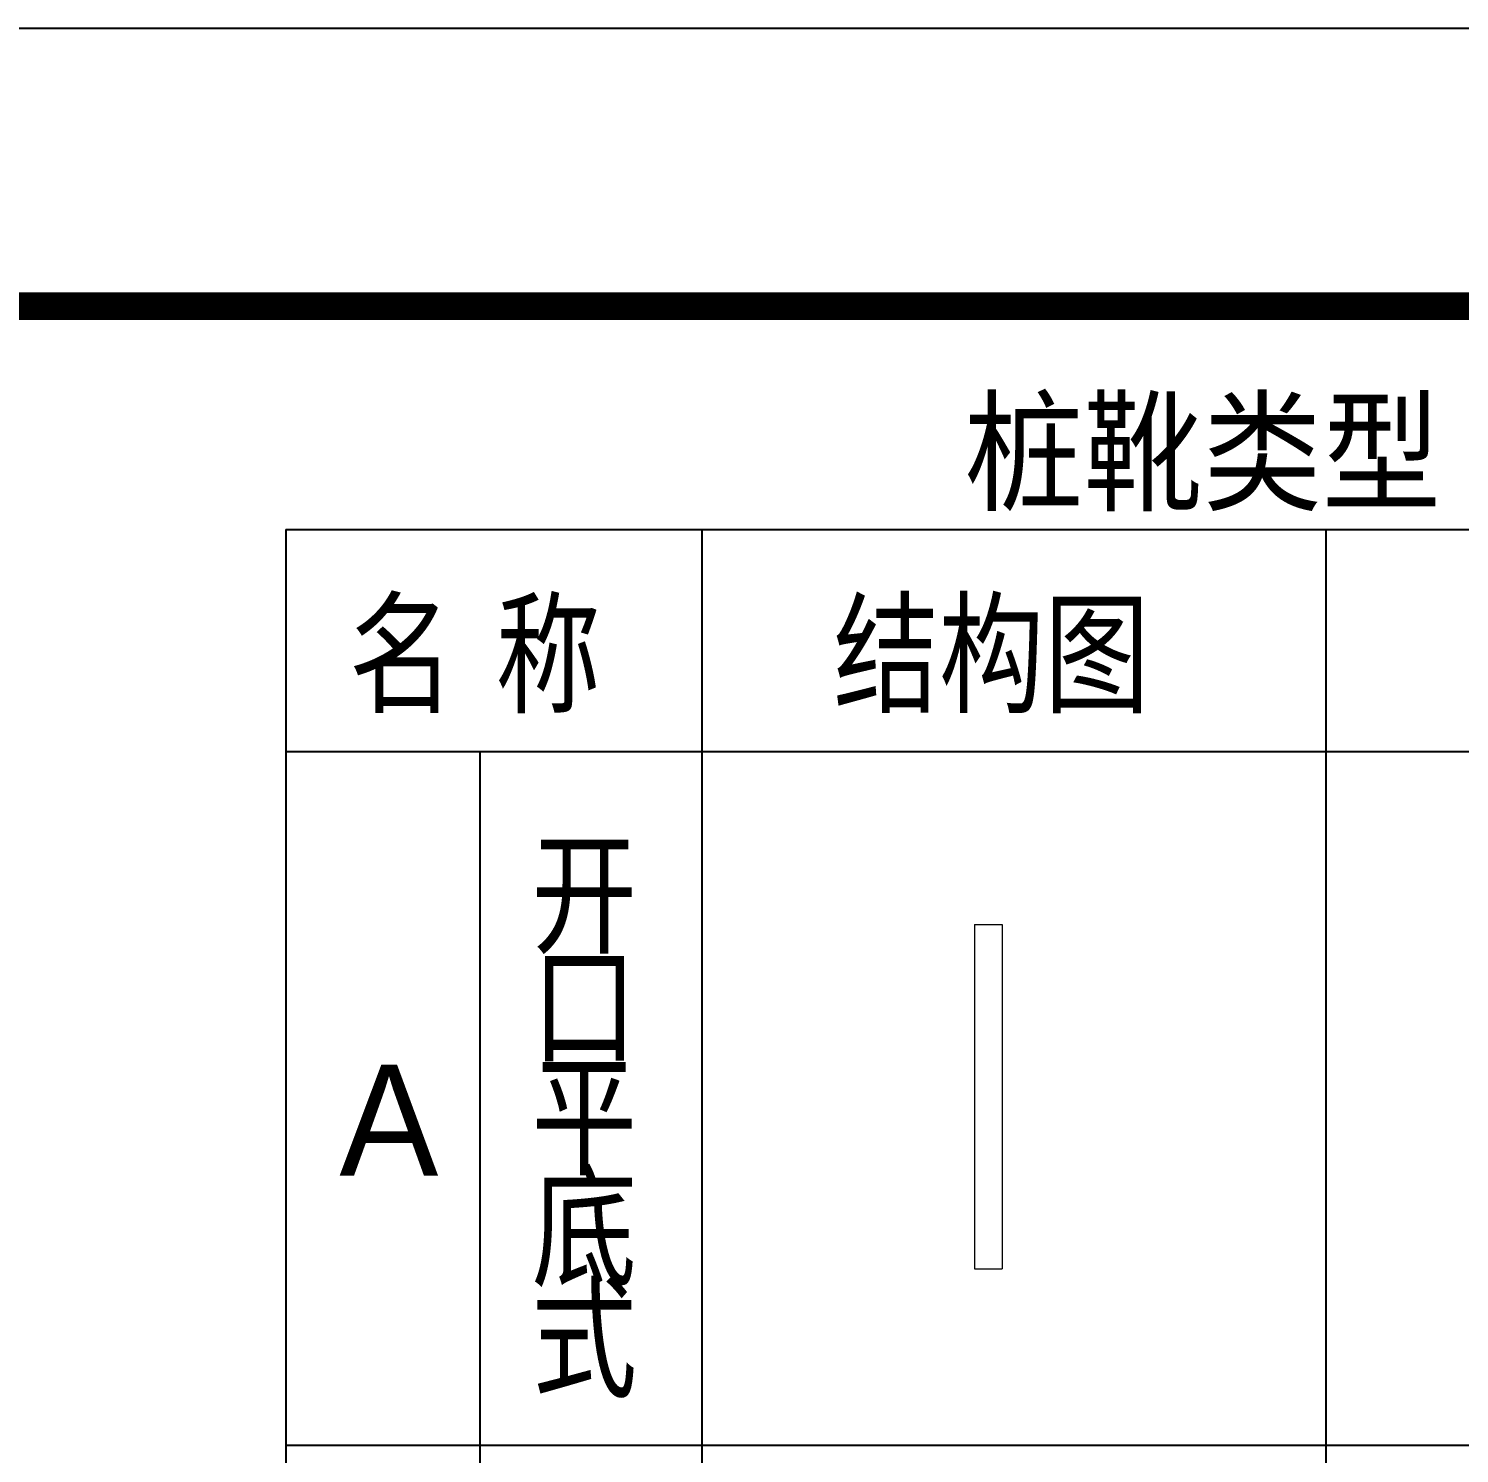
# Model space of a CAD drawing. Extents: x 95752 to 843522, y -411933 to 75567.
# Drawn here: x 237601 to 242760, y -309664 to -304529 of the extents above; entities that cross this region are included whole.
import ezdxf

# ---------------------------------------------------------------- set-up
doc = ezdxf.new("R2010")
doc.units = 0
doc.header["$LTSCALE"] = 1000
doc.header["$MEASUREMENT"] = 0
doc.linetypes.add('DASH', pattern=[0.35, 0.25, -0.1])
for name, color, linetype in [('13', 4, 'Continuous'), ('PUB_TITLE', 4, 'Continuous'), ('STEEL', 6, 'Continuous')]:
    doc.layers.add(name, color=color, linetype=linetype)
doc.layers.add('2', color=4, linetype='Continuous', lineweight=20)
doc.styles.add('HZ', font='hztxt_e.shx', dxfattribs={"bigfont": 'hzdx.shx'})
doc.styles.add('宋体', font='SimSun.ttf')

msp = doc.modelspace()

# ---------------------------------------------------------------- linework, layer by layer
for p, q in [((242278.2, -306333.7), (242278.2, -314720.1)), ((239228.1, -307133.7), (239228.1, -315709.9))]:
    msp.add_line(p, q)
at = {"color": 7}
msp.add_line((238528.1, -309633.6), (245703.3, -309633.6), dxfattribs=at)
at = {"layer": '2', "linetype": 'DASH', "ltscale": 15}
for p, q in [((241011.7, -307756.9), (241011.7, -308998.6)), ((241011.7, -307756.9), (241111.7, -307756.9)), ((241111.7, -307756.9), (241111.7, -308998.6)), ((241011.7, -308998.6), (241111.7, -308998.6))]:
    msp.add_line(p, q, dxfattribs=at)
at = {"layer": 'PUB_TITLE'}
msp.add_lwpolyline([(195023.7, -346528.6), (269323.7, -346528.6), (269323.7, -304528.6), (195023.7, -304528.6)], close=True, dxfattribs=at)
at = {"layer": 'PUB_TITLE', "const_width": 100}
msp.add_lwpolyline([(197523.7, -345528.6), (268323.7, -345528.6), (268323.7, -305528.6), (197523.7, -305528.6)], close=True, dxfattribs=at)
at = {"layer": 'STEEL'}
for p, q in [((238528.1, -306333.7), (238528.1, -315709.9)), ((238528.1, -306333.7), (245703.3, -306333.7)), ((240028.1, -306333.7), (240028.1, -314720.1)), ((238528.1, -307133.7), (245703.3, -307133.7))]:
    msp.add_line(p, q, dxfattribs=at)

# ---------------------------------------------------------------- texts
at = {"color": 7, "style": 'HZ'}
for s, p in [('名 称', (238755.8, -306995.8)), ('结构图', (240503, -306995.8)), ('开', (239414.7, -307862.5)), ('口', (239414.7, -308262.5)), ('平', (239414.7, -308662.5)), ('A', (238721.4, -308662.5)), ('底', (239414.7, -309062.5)), ('式', (239414.7, -309462.5))]:
    msp.add_text(s, height=400, dxfattribs=at).set_placement(p)
at = {"layer": '13', "color": 2, "style": '宋体', "width": 0.9}
msp.add_text('桩靴类型', height=350, dxfattribs=at).set_placement((240975.2, -306229.2))

doc.saveas('drawing.dxf')
